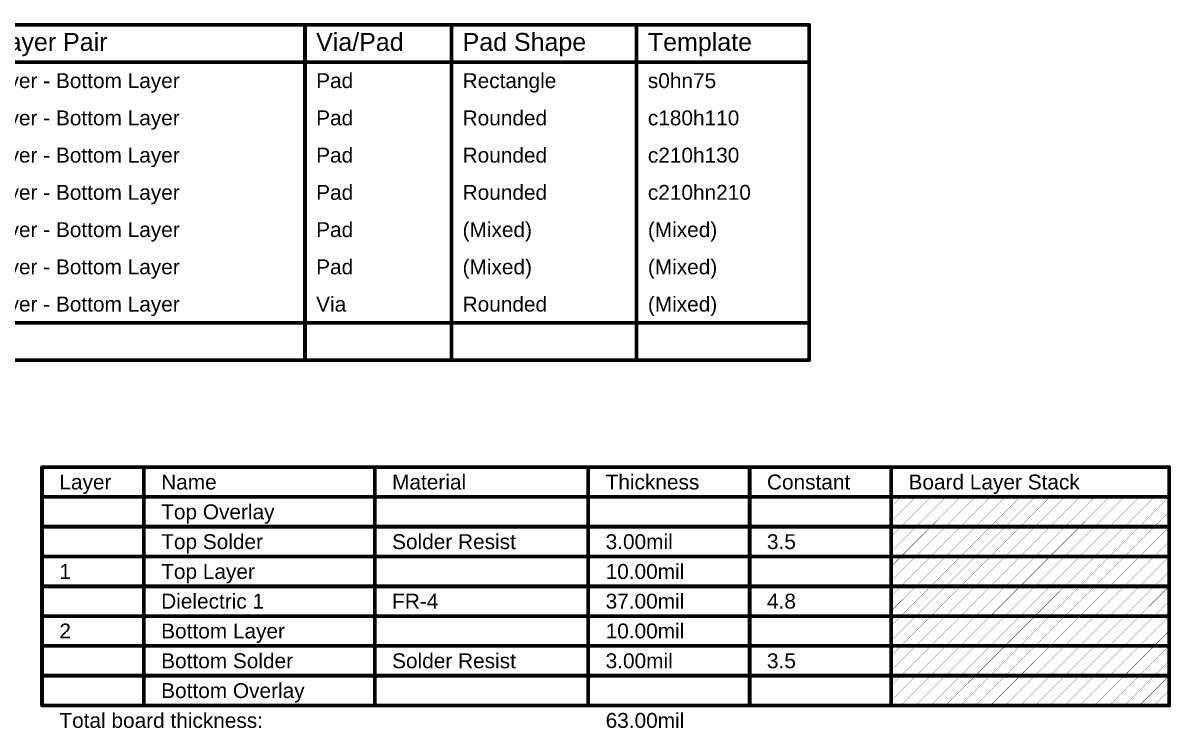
# Model space of a CAD drawing. Header units: inches. Extents: x -8 to 208, y -3 to 109.
# Drawn here: x 90.5 to 207.9, y 37 to 109.1 of the extents above; entities that cross this region are included whole.
import ezdxf

# ---------------------------------------------------------------- set-up
doc = ezdxf.new("R2010")
doc.units = ezdxf.units.IN
doc.layers.add('DrillDrawing', color=1, linetype='Continuous')
doc.layers.add('Mechanical3', color=76, linetype='Continuous')
doc.styles.add('Arial', font='', dxfattribs={"height": 0.2})
doc.styles.get('Arial').set_extended_font_data('Arial')

msp = doc.modelspace()

# ---------------------------------------------------------------- linework, layer by layer
at = {"layer": 'DrillDrawing', "const_width": 0.381}
for points in [[(-7.38, 108.95), (170.93, 108.95)], [(119.36, 74.66), (119.36, 108.95)], [(134.34, 74.66), (134.34, 108.95)], [(153.28, 74.66), (153.28, 108.95)], [(170.93, 74.66), (170.93, 108.95)], [(-7.38, 105.14), (170.93, 105.14)], [(-7.38, 78.47), (170.93, 78.47)], [(-7.38, 74.66), (170.93, 74.66)]]:
    msp.add_lwpolyline(points, dxfattribs=at)
at = {"layer": 'DrillDrawing', "const_width": 0.191}
for points in [[(119.26, 108.95, 1), (119.45, 108.95, 1)], [(134.24, 108.95, 1), (134.44, 108.95, 1)], [(153.19, 108.95, 1), (153.38, 108.95, 1)], [(170.84, 108.95, 1), (171.03, 108.95, 1)], [(170.84, 108.95, 1), (171.03, 108.95, 1)], [(170.84, 105.14, 1), (171.03, 105.14, 1)], [(170.84, 78.47, 1), (171.03, 78.47, 1)], [(119.26, 74.66, 1), (119.45, 74.66, 1)], [(134.24, 74.66, 1), (134.44, 74.66, 1)], [(153.19, 74.66, 1), (153.38, 74.66, 1)], [(170.84, 74.66, 1), (171.03, 74.66, 1)], [(170.84, 74.66, 1), (171.03, 74.66, 1)]]:
    msp.add_lwpolyline(points, format="xyb", close=True, dxfattribs=at)
at = {"layer": 'Mechanical3'}
for points, const_width in [([(92.46, 63.7), (207.75, 63.7)], 0.381), ([(92.46, 39.32), (92.46, 63.7)], 0.381), ([(102.88, 39.32), (102.88, 63.7)], 0.381), ([(126.49, 39.32), (126.49, 63.7)], 0.381), ([(148.33, 39.32), (148.33, 63.7)], 0.381), ([(164.84, 39.32), (164.84, 63.7)], 0.381), ([(179.31, 39.32), (179.31, 63.7)], 0.381), ([(207.75, 39.32), (207.75, 63.7)], 0.381), ([(92.46, 60.66), (207.75, 60.66)], 0.381), ([(179.31, 58.12), (181.84, 60.66)], 0.0254), ([(179.31, 59.65), (180.32, 60.66)], 0.0254), ([(180.32, 57.61), (183.37, 60.66)], 0.0254), ([(181.84, 57.61), (184.89, 60.66)], 0.0254), ([(183.37, 57.61), (186.41, 60.66)], 0.0254), ([(184.89, 57.61), (187.94, 60.66)], 0.0254), ([(186.41, 57.61), (189.46, 60.66)], 0.0254), ([(187.94, 57.61), (190.99, 60.66)], 0.0254), ([(189.46, 57.61), (192.51, 60.66)], 0.0254), ([(190.99, 57.61), (194.03, 60.66)], 0.0254), ([(192.51, 57.61), (195.56, 60.66)], 0.0254), ([(194.03, 57.61), (197.08, 60.66)], 0.0254), ([(195.56, 57.61), (198.61, 60.66)], 0.0254), ([(197.08, 57.61), (200.13, 60.66)], 0.0254), ([(198.61, 57.61), (201.65, 60.66)], 0.0254), ([(200.13, 57.61), (203.18, 60.66)], 0.0254), ([(201.65, 57.61), (204.7, 60.66)], 0.0254), ([(203.18, 57.61), (206.23, 60.66)], 0.0254), ([(204.7, 57.61), (207.75, 60.66)], 0.0254), ([(206.23, 57.61), (207.75, 59.13)], 0.0254), ([(92.46, 57.61), (102.88, 57.61)], 0.381), ([(102.88, 57.61), (126.49, 57.61)], 0.381), ([(126.49, 57.61), (148.33, 57.61)], 0.381), ([(148.33, 57.61), (164.84, 57.61)], 0.381), ([(164.84, 57.61), (179.31, 57.61)], 0.381), ([(179.31, 57.61), (207.75, 57.61)], 0.381), ([(179.31, 55.08), (181.84, 57.61)], 0.0254), ([(179.31, 56.6), (180.32, 57.61)], 0.0254), ([(180.32, 54.56), (183.37, 57.61)], 0.0254), ([(181.84, 54.56), (184.89, 57.61)], 0.0254), ([(183.37, 54.56), (186.41, 57.61)], 0.0254), ([(184.89, 54.56), (187.94, 57.61)], 0.0254), ([(186.41, 54.56), (189.46, 57.61)], 0.0254), ([(187.94, 54.56), (190.99, 57.61)], 0.0254), ([(189.46, 54.56), (192.51, 57.61)], 0.0254), ([(190.99, 54.56), (194.03, 57.61)], 0.0254), ([(192.51, 54.56), (195.56, 57.61)], 0.0254), ([(194.03, 54.56), (197.08, 57.61)], 0.0254), ([(195.56, 54.56), (198.61, 57.61)], 0.0254), ([(197.08, 54.56), (200.13, 57.61)], 0.0254), ([(198.61, 54.56), (201.65, 57.61)], 0.0254), ([(200.13, 54.56), (203.18, 57.61)], 0.0254), ([(201.65, 54.56), (204.7, 57.61)], 0.0254), ([(203.18, 54.56), (206.23, 57.61)], 0.0254), ([(204.7, 54.56), (207.75, 57.61)], 0.0254), ([(206.23, 54.56), (207.75, 56.08)], 0.0254), ([(92.46, 54.56), (102.88, 54.56)], 0.381), ([(102.88, 54.56), (126.49, 54.56)], 0.381), ([(126.49, 54.56), (148.33, 54.56)], 0.381), ([(148.33, 54.56), (164.84, 54.56)], 0.381), ([(164.84, 54.56), (179.31, 54.56)], 0.381), ([(179.31, 54.56), (207.75, 54.56)], 0.381), ([(179.31, 52.03), (181.84, 54.56)], 0.0254), ([(179.31, 53.55), (180.32, 54.56)], 0.0254), ([(180.32, 51.51), (183.37, 54.56)], 0.0254), ([(181.84, 51.51), (184.89, 54.56)], 0.0254), ([(183.37, 51.51), (186.41, 54.56)], 0.0254), ([(184.89, 51.51), (187.94, 54.56)], 0.0254), ([(186.41, 51.51), (189.46, 54.56)], 0.0254), ([(187.94, 51.51), (190.99, 54.56)], 0.0254), ([(189.46, 51.51), (192.51, 54.56)], 0.0254), ([(190.99, 51.51), (194.03, 54.56)], 0.0254), ([(192.51, 51.51), (195.56, 54.56)], 0.0254), ([(194.03, 51.51), (197.08, 54.56)], 0.0254), ([(195.56, 51.51), (198.61, 54.56)], 0.0254), ([(197.08, 51.51), (200.13, 54.56)], 0.0254), ([(198.61, 51.51), (201.65, 54.56)], 0.0254), ([(200.13, 51.51), (203.18, 54.56)], 0.0254), ([(201.65, 51.51), (204.7, 54.56)], 0.0254), ([(203.18, 51.51), (206.23, 54.56)], 0.0254), ([(204.7, 51.51), (207.75, 54.56)], 0.0254), ([(206.23, 51.51), (207.75, 53.04)], 0.0254), ([(92.46, 51.51), (102.88, 51.51)], 0.381), ([(102.88, 51.51), (126.49, 51.51)], 0.381), ([(126.49, 51.51), (148.33, 51.51)], 0.381), ([(148.33, 51.51), (164.84, 51.51)], 0.381), ([(164.84, 51.51), (179.31, 51.51)], 0.381), ([(179.31, 51.51), (207.75, 51.51)], 0.381), ([(179.31, 48.98), (181.84, 51.51)], 0.0254), ([(179.31, 50.5), (180.32, 51.51)], 0.0254), ([(180.32, 48.46), (183.37, 51.51)], 0.0254), ([(181.84, 48.46), (184.89, 51.51)], 0.0254), ([(183.37, 48.46), (186.41, 51.51)], 0.0254), ([(184.89, 48.46), (187.94, 51.51)], 0.0254), ([(186.41, 48.46), (189.46, 51.51)], 0.0254), ([(187.94, 48.46), (190.99, 51.51)], 0.0254), ([(189.46, 48.46), (192.51, 51.51)], 0.0254), ([(190.99, 48.46), (194.03, 51.51)], 0.0254), ([(192.51, 48.46), (195.56, 51.51)], 0.0254), ([(194.03, 48.46), (197.08, 51.51)], 0.0254), ([(195.56, 48.46), (198.61, 51.51)], 0.0254), ([(197.08, 48.46), (200.13, 51.51)], 0.0254), ([(198.61, 48.46), (201.65, 51.51)], 0.0254), ([(200.13, 48.46), (203.18, 51.51)], 0.0254), ([(201.65, 48.46), (204.7, 51.51)], 0.0254), ([(203.18, 48.46), (206.23, 51.51)], 0.0254), ([(204.7, 48.46), (207.75, 51.51)], 0.0254), ([(206.23, 48.46), (207.75, 49.99)], 0.0254), ([(92.46, 48.46), (102.88, 48.46)], 0.381), ([(102.88, 48.46), (126.49, 48.46)], 0.381), ([(126.49, 48.46), (148.33, 48.46)], 0.381), ([(148.33, 48.46), (164.84, 48.46)], 0.381), ([(164.84, 48.46), (179.31, 48.46)], 0.381), ([(179.31, 48.46), (207.75, 48.46)], 0.381), ([(179.31, 45.93), (181.84, 48.46)], 0.0254), ([(179.31, 47.46), (180.32, 48.46)], 0.0254), ([(180.32, 45.42), (183.37, 48.46)], 0.0254), ([(181.84, 45.42), (184.89, 48.46)], 0.0254), ([(183.37, 45.42), (186.41, 48.46)], 0.0254), ([(184.89, 45.42), (187.94, 48.46)], 0.0254), ([(186.41, 45.42), (189.46, 48.46)], 0.0254), ([(187.94, 45.42), (190.99, 48.46)], 0.0254), ([(189.46, 45.42), (192.51, 48.46)], 0.0254), ([(190.99, 45.42), (194.03, 48.46)], 0.0254), ([(192.51, 45.42), (195.56, 48.46)], 0.0254), ([(194.03, 45.42), (197.08, 48.46)], 0.0254), ([(195.56, 45.42), (198.61, 48.46)], 0.0254), ([(197.08, 45.42), (200.13, 48.46)], 0.0254), ([(198.61, 45.42), (201.65, 48.46)], 0.0254), ([(200.13, 45.42), (203.18, 48.46)], 0.0254), ([(201.65, 45.42), (204.7, 48.46)], 0.0254), ([(203.18, 45.42), (206.23, 48.46)], 0.0254), ([(204.7, 45.42), (207.75, 48.46)], 0.0254), ([(206.23, 45.42), (207.75, 46.94)], 0.0254), ([(92.46, 45.42), (102.88, 45.42)], 0.381), ([(102.88, 45.42), (126.49, 45.42)], 0.381), ([(126.49, 45.42), (148.33, 45.42)], 0.381), ([(148.33, 45.42), (164.84, 45.42)], 0.381), ([(164.84, 45.42), (179.31, 45.42)], 0.381), ([(179.31, 45.42), (207.75, 45.42)], 0.381), ([(179.31, 42.88), (181.84, 45.42)], 0.0254), ([(179.31, 44.41), (180.32, 45.42)], 0.0254), ([(180.32, 42.37), (183.37, 45.42)], 0.0254), ([(181.84, 42.37), (184.89, 45.42)], 0.0254), ([(183.37, 42.37), (186.41, 45.42)], 0.0254), ([(184.89, 42.37), (187.94, 45.42)], 0.0254), ([(186.41, 42.37), (189.46, 45.42)], 0.0254), ([(187.94, 42.37), (190.99, 45.42)], 0.0254), ([(189.46, 42.37), (192.51, 45.42)], 0.0254), ([(190.99, 42.37), (194.03, 45.42)], 0.0254), ([(192.51, 42.37), (195.56, 45.42)], 0.0254), ([(194.03, 42.37), (197.08, 45.42)], 0.0254), ([(195.56, 42.37), (198.61, 45.42)], 0.0254), ([(197.08, 42.37), (200.13, 45.42)], 0.0254), ([(198.61, 42.37), (201.65, 45.42)], 0.0254), ([(200.13, 42.37), (203.18, 45.42)], 0.0254), ([(201.65, 42.37), (204.7, 45.42)], 0.0254), ([(203.18, 42.37), (206.23, 45.42)], 0.0254), ([(204.7, 42.37), (207.75, 45.42)], 0.0254), ([(206.23, 42.37), (207.75, 43.89)], 0.0254), ([(92.46, 42.37), (102.88, 42.37)], 0.381), ([(102.88, 42.37), (126.49, 42.37)], 0.381), ([(126.49, 42.37), (148.33, 42.37)], 0.381), ([(148.33, 42.37), (164.84, 42.37)], 0.381), ([(164.84, 42.37), (179.31, 42.37)], 0.381), ([(179.31, 42.37), (207.75, 42.37)], 0.381), ([(179.31, 39.84), (181.84, 42.37)], 0.0254), ([(179.31, 41.36), (180.32, 42.37)], 0.0254), ([(180.32, 39.32), (183.37, 42.37)], 0.0254), ([(181.84, 39.32), (184.89, 42.37)], 0.0254), ([(183.37, 39.32), (186.41, 42.37)], 0.0254), ([(184.89, 39.32), (187.94, 42.37)], 0.0254), ([(186.41, 39.32), (189.46, 42.37)], 0.0254), ([(187.94, 39.32), (190.99, 42.37)], 0.0254), ([(189.46, 39.32), (192.51, 42.37)], 0.0254), ([(190.99, 39.32), (194.03, 42.37)], 0.0254), ([(192.51, 39.32), (195.56, 42.37)], 0.0254), ([(194.03, 39.32), (197.08, 42.37)], 0.0254), ([(195.56, 39.32), (198.61, 42.37)], 0.0254), ([(197.08, 39.32), (200.13, 42.37)], 0.0254), ([(198.61, 39.32), (201.65, 42.37)], 0.0254), ([(200.13, 39.32), (203.18, 42.37)], 0.0254), ([(201.65, 39.32), (204.7, 42.37)], 0.0254), ([(203.18, 39.32), (206.23, 42.37)], 0.0254), ([(204.7, 39.32), (207.75, 42.37)], 0.0254), ([(206.23, 39.32), (207.75, 40.84)], 0.0254), ([(92.46, 39.32), (102.88, 39.32)], 0.381), ([(102.88, 39.32), (126.49, 39.32)], 0.381), ([(126.49, 39.32), (148.33, 39.32)], 0.381), ([(148.33, 39.32), (164.84, 39.32)], 0.381), ([(164.84, 39.32), (179.31, 39.32)], 0.381), ([(179.31, 39.32), (207.75, 39.32)], 0.381)]:
    msp.add_lwpolyline(points, dxfattribs=dict(at, const_width=const_width))
for points, const_width in [([(92.37, 63.7, 1), (92.56, 63.7, 1)], 0.191), ([(92.37, 63.7, 1), (92.56, 63.7, 1)], 0.191), ([(102.78, 63.7, 1), (102.97, 63.7, 1)], 0.191), ([(126.4, 63.7, 1), (126.59, 63.7, 1)], 0.191), ([(148.23, 63.7, 1), (148.43, 63.7, 1)], 0.191), ([(164.74, 63.7, 1), (164.93, 63.7, 1)], 0.191), ([(179.22, 63.7, 1), (179.41, 63.7, 1)], 0.191), ([(207.66, 63.7, 1), (207.85, 63.7, 1)], 0.191), ([(207.66, 63.7, 1), (207.85, 63.7, 1)], 0.191), ([(92.37, 60.66, 1), (92.56, 60.66, 1)], 0.191), ([(180.31, 60.66, 1), (180.32, 60.66, 1)], 0.0127), ([(181.84, 60.66, 1), (181.85, 60.66, 1)], 0.0127), ([(183.36, 60.66, 1), (183.37, 60.66, 1)], 0.0127), ([(184.88, 60.66, 1), (184.9, 60.66, 1)], 0.0127), ([(186.41, 60.66, 1), (186.42, 60.66, 1)], 0.0127), ([(187.93, 60.66, 1), (187.94, 60.66, 1)], 0.0127), ([(189.46, 60.66, 1), (189.47, 60.66, 1)], 0.0127), ([(190.98, 60.66, 1), (190.99, 60.66, 1)], 0.0127), ([(192.5, 60.66, 1), (192.52, 60.66, 1)], 0.0127), ([(194.03, 60.66, 1), (194.04, 60.66, 1)], 0.0127), ([(195.55, 60.66, 1), (195.56, 60.66, 1)], 0.0127), ([(197.08, 60.66, 1), (197.09, 60.66, 1)], 0.0127), ([(198.6, 60.66, 1), (198.61, 60.66, 1)], 0.0127), ([(200.12, 60.66, 1), (200.14, 60.66, 1)], 0.0127), ([(201.65, 60.66, 1), (201.66, 60.66, 1)], 0.0127), ([(203.17, 60.66, 1), (203.18, 60.66, 1)], 0.0127), ([(204.7, 60.66, 1), (204.71, 60.66, 1)], 0.0127), ([(206.22, 60.66, 1), (206.23, 60.66, 1)], 0.0127), ([(207.66, 60.66, 1), (207.85, 60.66, 1)], 0.191), ([(207.74, 60.66, 1), (207.76, 60.66, 1)], 0.0127), ([(179.3, 59.65, 1), (179.32, 59.65, 1)], 0.0127), ([(207.74, 59.13, 1), (207.76, 59.13, 1)], 0.0127), ([(92.37, 57.61, 1), (92.56, 57.61, 1)], 0.191), ([(102.78, 57.61, 1), (102.97, 57.61, 1)], 0.191), ([(102.78, 57.61, 1), (102.97, 57.61, 1)], 0.191), ([(126.4, 57.61, 1), (126.59, 57.61, 1)], 0.191), ([(126.4, 57.61, 1), (126.59, 57.61, 1)], 0.191), ([(148.23, 57.61, 1), (148.43, 57.61, 1)], 0.191), ([(148.23, 57.61, 1), (148.43, 57.61, 1)], 0.191), ([(164.74, 57.61, 1), (164.93, 57.61, 1)], 0.191), ([(164.74, 57.61, 1), (164.93, 57.61, 1)], 0.191), ([(179.22, 57.61, 1), (179.41, 57.61, 1)], 0.191), ([(179.22, 57.61, 1), (179.41, 57.61, 1)], 0.191), ([(179.3, 58.12, 1), (179.32, 58.12, 1)], 0.0127), ([(180.31, 57.61, 1), (180.32, 57.61, 1)], 0.0127), ([(180.31, 57.61, 1), (180.32, 57.61, 1)], 0.0127), ([(181.84, 57.61, 1), (181.85, 57.61, 1)], 0.0127), ([(181.84, 57.61, 1), (181.85, 57.61, 1)], 0.0127), ([(183.36, 57.61, 1), (183.37, 57.61, 1)], 0.0127), ([(183.36, 57.61, 1), (183.37, 57.61, 1)], 0.0127), ([(184.88, 57.61, 1), (184.9, 57.61, 1)], 0.0127), ([(184.88, 57.61, 1), (184.9, 57.61, 1)], 0.0127), ([(186.41, 57.61, 1), (186.42, 57.61, 1)], 0.0127), ([(186.41, 57.61, 1), (186.42, 57.61, 1)], 0.0127), ([(187.93, 57.61, 1), (187.94, 57.61, 1)], 0.0127), ([(187.93, 57.61, 1), (187.94, 57.61, 1)], 0.0127), ([(189.46, 57.61, 1), (189.47, 57.61, 1)], 0.0127), ([(189.46, 57.61, 1), (189.47, 57.61, 1)], 0.0127), ([(190.98, 57.61, 1), (190.99, 57.61, 1)], 0.0127), ([(190.98, 57.61, 1), (190.99, 57.61, 1)], 0.0127), ([(192.5, 57.61, 1), (192.52, 57.61, 1)], 0.0127), ([(192.5, 57.61, 1), (192.52, 57.61, 1)], 0.0127), ([(194.03, 57.61, 1), (194.04, 57.61, 1)], 0.0127), ([(194.03, 57.61, 1), (194.04, 57.61, 1)], 0.0127), ([(195.55, 57.61, 1), (195.56, 57.61, 1)], 0.0127), ([(195.55, 57.61, 1), (195.56, 57.61, 1)], 0.0127), ([(197.08, 57.61, 1), (197.09, 57.61, 1)], 0.0127), ([(197.08, 57.61, 1), (197.09, 57.61, 1)], 0.0127), ([(198.6, 57.61, 1), (198.61, 57.61, 1)], 0.0127), ([(198.6, 57.61, 1), (198.61, 57.61, 1)], 0.0127), ([(200.12, 57.61, 1), (200.14, 57.61, 1)], 0.0127), ([(200.12, 57.61, 1), (200.14, 57.61, 1)], 0.0127), ([(201.65, 57.61, 1), (201.66, 57.61, 1)], 0.0127), ([(201.65, 57.61, 1), (201.66, 57.61, 1)], 0.0127), ([(203.17, 57.61, 1), (203.18, 57.61, 1)], 0.0127), ([(203.17, 57.61, 1), (203.18, 57.61, 1)], 0.0127), ([(204.7, 57.61, 1), (204.71, 57.61, 1)], 0.0127), ([(204.7, 57.61, 1), (204.71, 57.61, 1)], 0.0127), ([(206.22, 57.61, 1), (206.23, 57.61, 1)], 0.0127), ([(206.22, 57.61, 1), (206.23, 57.61, 1)], 0.0127), ([(207.66, 57.61, 1), (207.85, 57.61, 1)], 0.191), ([(207.74, 57.61, 1), (207.76, 57.61, 1)], 0.0127), ([(179.3, 56.6, 1), (179.32, 56.6, 1)], 0.0127), ([(207.74, 56.08, 1), (207.76, 56.08, 1)], 0.0127), ([(92.37, 54.56, 1), (92.56, 54.56, 1)], 0.191), ([(102.78, 54.56, 1), (102.97, 54.56, 1)], 0.191), ([(102.78, 54.56, 1), (102.97, 54.56, 1)], 0.191), ([(126.4, 54.56, 1), (126.59, 54.56, 1)], 0.191), ([(126.4, 54.56, 1), (126.59, 54.56, 1)], 0.191), ([(148.23, 54.56, 1), (148.43, 54.56, 1)], 0.191), ([(148.23, 54.56, 1), (148.43, 54.56, 1)], 0.191), ([(164.74, 54.56, 1), (164.93, 54.56, 1)], 0.191), ([(164.74, 54.56, 1), (164.93, 54.56, 1)], 0.191), ([(179.22, 54.56, 1), (179.41, 54.56, 1)], 0.191), ([(179.22, 54.56, 1), (179.41, 54.56, 1)], 0.191), ([(179.3, 55.08, 1), (179.32, 55.08, 1)], 0.0127), ([(180.31, 54.56, 1), (180.32, 54.56, 1)], 0.0127), ([(180.31, 54.56, 1), (180.32, 54.56, 1)], 0.0127), ([(181.84, 54.56, 1), (181.85, 54.56, 1)], 0.0127), ([(181.84, 54.56, 1), (181.85, 54.56, 1)], 0.0127), ([(183.36, 54.56, 1), (183.37, 54.56, 1)], 0.0127), ([(183.36, 54.56, 1), (183.37, 54.56, 1)], 0.0127), ([(184.88, 54.56, 1), (184.9, 54.56, 1)], 0.0127), ([(184.88, 54.56, 1), (184.9, 54.56, 1)], 0.0127), ([(186.41, 54.56, 1), (186.42, 54.56, 1)], 0.0127), ([(186.41, 54.56, 1), (186.42, 54.56, 1)], 0.0127), ([(187.93, 54.56, 1), (187.94, 54.56, 1)], 0.0127), ([(187.93, 54.56, 1), (187.94, 54.56, 1)], 0.0127), ([(189.46, 54.56, 1), (189.47, 54.56, 1)], 0.0127), ([(189.46, 54.56, 1), (189.47, 54.56, 1)], 0.0127), ([(190.98, 54.56, 1), (190.99, 54.56, 1)], 0.0127), ([(190.98, 54.56, 1), (190.99, 54.56, 1)], 0.0127), ([(192.5, 54.56, 1), (192.52, 54.56, 1)], 0.0127), ([(192.5, 54.56, 1), (192.52, 54.56, 1)], 0.0127), ([(194.03, 54.56, 1), (194.04, 54.56, 1)], 0.0127), ([(194.03, 54.56, 1), (194.04, 54.56, 1)], 0.0127), ([(195.55, 54.56, 1), (195.56, 54.56, 1)], 0.0127), ([(195.55, 54.56, 1), (195.56, 54.56, 1)], 0.0127), ([(197.08, 54.56, 1), (197.09, 54.56, 1)], 0.0127), ([(197.08, 54.56, 1), (197.09, 54.56, 1)], 0.0127), ([(198.6, 54.56, 1), (198.61, 54.56, 1)], 0.0127), ([(198.6, 54.56, 1), (198.61, 54.56, 1)], 0.0127), ([(200.12, 54.56, 1), (200.14, 54.56, 1)], 0.0127), ([(200.12, 54.56, 1), (200.14, 54.56, 1)], 0.0127), ([(201.65, 54.56, 1), (201.66, 54.56, 1)], 0.0127), ([(201.65, 54.56, 1), (201.66, 54.56, 1)], 0.0127), ([(203.17, 54.56, 1), (203.18, 54.56, 1)], 0.0127), ([(203.17, 54.56, 1), (203.18, 54.56, 1)], 0.0127), ([(204.7, 54.56, 1), (204.71, 54.56, 1)], 0.0127), ([(204.7, 54.56, 1), (204.71, 54.56, 1)], 0.0127), ([(206.22, 54.56, 1), (206.23, 54.56, 1)], 0.0127), ([(206.22, 54.56, 1), (206.23, 54.56, 1)], 0.0127), ([(207.66, 54.56, 1), (207.85, 54.56, 1)], 0.191), ([(207.74, 54.56, 1), (207.76, 54.56, 1)], 0.0127), ([(179.3, 53.55, 1), (179.32, 53.55, 1)], 0.0127), ([(207.74, 53.04, 1), (207.76, 53.04, 1)], 0.0127), ([(92.37, 51.51, 1), (92.56, 51.51, 1)], 0.191), ([(102.78, 51.51, 1), (102.97, 51.51, 1)], 0.191), ([(102.78, 51.51, 1), (102.97, 51.51, 1)], 0.191), ([(126.4, 51.51, 1), (126.59, 51.51, 1)], 0.191), ([(126.4, 51.51, 1), (126.59, 51.51, 1)], 0.191), ([(148.23, 51.51, 1), (148.43, 51.51, 1)], 0.191), ([(148.23, 51.51, 1), (148.43, 51.51, 1)], 0.191), ([(164.74, 51.51, 1), (164.93, 51.51, 1)], 0.191), ([(164.74, 51.51, 1), (164.93, 51.51, 1)], 0.191), ([(179.22, 51.51, 1), (179.41, 51.51, 1)], 0.191), ([(179.22, 51.51, 1), (179.41, 51.51, 1)], 0.191), ([(179.3, 52.03, 1), (179.32, 52.03, 1)], 0.0127), ([(207.66, 51.51, 1), (207.85, 51.51, 1)], 0.191), ([(179.3, 50.5, 1), (179.32, 50.5, 1)], 0.0127), ([(180.31, 51.51, 1), (180.32, 51.51, 1)], 0.0127), ([(180.31, 51.51, 1), (180.32, 51.51, 1)], 0.0127), ([(181.84, 51.51, 1), (181.85, 51.51, 1)], 0.0127), ([(181.84, 51.51, 1), (181.85, 51.51, 1)], 0.0127), ([(183.36, 51.51, 1), (183.37, 51.51, 1)], 0.0127), ([(183.36, 51.51, 1), (183.37, 51.51, 1)], 0.0127), ([(184.88, 51.51, 1), (184.9, 51.51, 1)], 0.0127), ([(184.88, 51.51, 1), (184.9, 51.51, 1)], 0.0127), ([(186.41, 51.51, 1), (186.42, 51.51, 1)], 0.0127), ([(186.41, 51.51, 1), (186.42, 51.51, 1)], 0.0127), ([(187.93, 51.51, 1), (187.94, 51.51, 1)], 0.0127), ([(187.93, 51.51, 1), (187.94, 51.51, 1)], 0.0127), ([(189.46, 51.51, 1), (189.47, 51.51, 1)], 0.0127), ([(189.46, 51.51, 1), (189.47, 51.51, 1)], 0.0127), ([(190.98, 51.51, 1), (190.99, 51.51, 1)], 0.0127), ([(190.98, 51.51, 1), (190.99, 51.51, 1)], 0.0127), ([(192.5, 51.51, 1), (192.52, 51.51, 1)], 0.0127), ([(192.5, 51.51, 1), (192.52, 51.51, 1)], 0.0127), ([(194.03, 51.51, 1), (194.04, 51.51, 1)], 0.0127), ([(194.03, 51.51, 1), (194.04, 51.51, 1)], 0.0127), ([(195.55, 51.51, 1), (195.56, 51.51, 1)], 0.0127), ([(195.55, 51.51, 1), (195.56, 51.51, 1)], 0.0127), ([(197.08, 51.51, 1), (197.09, 51.51, 1)], 0.0127), ([(197.08, 51.51, 1), (197.09, 51.51, 1)], 0.0127), ([(198.6, 51.51, 1), (198.61, 51.51, 1)], 0.0127), ([(198.6, 51.51, 1), (198.61, 51.51, 1)], 0.0127), ([(200.12, 51.51, 1), (200.14, 51.51, 1)], 0.0127), ([(200.12, 51.51, 1), (200.14, 51.51, 1)], 0.0127), ([(201.65, 51.51, 1), (201.66, 51.51, 1)], 0.0127), ([(201.65, 51.51, 1), (201.66, 51.51, 1)], 0.0127), ([(203.17, 51.51, 1), (203.18, 51.51, 1)], 0.0127), ([(203.17, 51.51, 1), (203.18, 51.51, 1)], 0.0127), ([(204.7, 51.51, 1), (204.71, 51.51, 1)], 0.0127), ([(204.7, 51.51, 1), (204.71, 51.51, 1)], 0.0127), ([(206.22, 51.51, 1), (206.23, 51.51, 1)], 0.0127), ([(206.22, 51.51, 1), (206.23, 51.51, 1)], 0.0127), ([(207.74, 51.51, 1), (207.76, 51.51, 1)], 0.0127), ([(207.74, 49.99, 1), (207.76, 49.99, 1)], 0.0127), ([(92.37, 48.46, 1), (92.56, 48.46, 1)], 0.191), ([(102.78, 48.46, 1), (102.97, 48.46, 1)], 0.191), ([(102.78, 48.46, 1), (102.97, 48.46, 1)], 0.191), ([(126.4, 48.46, 1), (126.59, 48.46, 1)], 0.191), ([(126.4, 48.46, 1), (126.59, 48.46, 1)], 0.191), ([(148.23, 48.46, 1), (148.43, 48.46, 1)], 0.191), ([(148.23, 48.46, 1), (148.43, 48.46, 1)], 0.191), ([(164.74, 48.46, 1), (164.93, 48.46, 1)], 0.191), ([(164.74, 48.46, 1), (164.93, 48.46, 1)], 0.191), ([(179.22, 48.46, 1), (179.41, 48.46, 1)], 0.191), ([(179.22, 48.46, 1), (179.41, 48.46, 1)], 0.191), ([(179.3, 48.98, 1), (179.32, 48.98, 1)], 0.0127), ([(180.31, 48.46, 1), (180.32, 48.46, 1)], 0.0127), ([(180.31, 48.46, 1), (180.32, 48.46, 1)], 0.0127), ([(181.84, 48.46, 1), (181.85, 48.46, 1)], 0.0127), ([(181.84, 48.46, 1), (181.85, 48.46, 1)], 0.0127), ([(183.36, 48.46, 1), (183.37, 48.46, 1)], 0.0127), ([(183.36, 48.46, 1), (183.37, 48.46, 1)], 0.0127), ([(184.88, 48.46, 1), (184.9, 48.46, 1)], 0.0127), ([(184.88, 48.46, 1), (184.9, 48.46, 1)], 0.0127), ([(186.41, 48.46, 1), (186.42, 48.46, 1)], 0.0127), ([(186.41, 48.46, 1), (186.42, 48.46, 1)], 0.0127), ([(187.93, 48.46, 1), (187.94, 48.46, 1)], 0.0127), ([(187.93, 48.46, 1), (187.94, 48.46, 1)], 0.0127), ([(189.46, 48.46, 1), (189.47, 48.46, 1)], 0.0127), ([(189.46, 48.46, 1), (189.47, 48.46, 1)], 0.0127), ([(190.98, 48.46, 1), (190.99, 48.46, 1)], 0.0127), ([(190.98, 48.46, 1), (190.99, 48.46, 1)], 0.0127), ([(192.5, 48.46, 1), (192.52, 48.46, 1)], 0.0127), ([(192.5, 48.46, 1), (192.52, 48.46, 1)], 0.0127), ([(194.03, 48.46, 1), (194.04, 48.46, 1)], 0.0127), ([(194.03, 48.46, 1), (194.04, 48.46, 1)], 0.0127), ([(195.55, 48.46, 1), (195.56, 48.46, 1)], 0.0127), ([(195.55, 48.46, 1), (195.56, 48.46, 1)], 0.0127), ([(197.08, 48.46, 1), (197.09, 48.46, 1)], 0.0127), ([(197.08, 48.46, 1), (197.09, 48.46, 1)], 0.0127), ([(198.6, 48.46, 1), (198.61, 48.46, 1)], 0.0127), ([(198.6, 48.46, 1), (198.61, 48.46, 1)], 0.0127), ([(200.12, 48.46, 1), (200.14, 48.46, 1)], 0.0127), ([(200.12, 48.46, 1), (200.14, 48.46, 1)], 0.0127), ([(201.65, 48.46, 1), (201.66, 48.46, 1)], 0.0127), ([(201.65, 48.46, 1), (201.66, 48.46, 1)], 0.0127), ([(203.17, 48.46, 1), (203.18, 48.46, 1)], 0.0127), ([(203.17, 48.46, 1), (203.18, 48.46, 1)], 0.0127), ([(204.7, 48.46, 1), (204.71, 48.46, 1)], 0.0127), ([(204.7, 48.46, 1), (204.71, 48.46, 1)], 0.0127), ([(206.22, 48.46, 1), (206.23, 48.46, 1)], 0.0127), ([(206.22, 48.46, 1), (206.23, 48.46, 1)], 0.0127), ([(207.66, 48.46, 1), (207.85, 48.46, 1)], 0.191), ([(207.74, 48.46, 1), (207.76, 48.46, 1)], 0.0127), ([(179.3, 47.46, 1), (179.32, 47.46, 1)], 0.0127), ([(179.3, 45.93, 1), (179.32, 45.93, 1)], 0.0127), ([(207.74, 46.94, 1), (207.76, 46.94, 1)], 0.0127), ([(92.37, 45.42, 1), (92.56, 45.42, 1)], 0.191), ([(102.78, 45.42, 1), (102.97, 45.42, 1)], 0.191), ([(102.78, 45.42, 1), (102.97, 45.42, 1)], 0.191), ([(126.4, 45.42, 1), (126.59, 45.42, 1)], 0.191), ([(126.4, 45.42, 1), (126.59, 45.42, 1)], 0.191), ([(148.23, 45.42, 1), (148.43, 45.42, 1)], 0.191), ([(148.23, 45.42, 1), (148.43, 45.42, 1)], 0.191), ([(164.74, 45.42, 1), (164.93, 45.42, 1)], 0.191), ([(164.74, 45.42, 1), (164.93, 45.42, 1)], 0.191), ([(179.22, 45.42, 1), (179.41, 45.42, 1)], 0.191), ([(179.22, 45.42, 1), (179.41, 45.42, 1)], 0.191), ([(180.31, 45.42, 1), (180.32, 45.42, 1)], 0.0127), ([(180.31, 45.42, 1), (180.32, 45.42, 1)], 0.0127), ([(181.84, 45.42, 1), (181.85, 45.42, 1)], 0.0127), ([(181.84, 45.42, 1), (181.85, 45.42, 1)], 0.0127), ([(183.36, 45.42, 1), (183.37, 45.42, 1)], 0.0127), ([(183.36, 45.42, 1), (183.37, 45.42, 1)], 0.0127), ([(184.88, 45.42, 1), (184.9, 45.42, 1)], 0.0127), ([(184.88, 45.42, 1), (184.9, 45.42, 1)], 0.0127), ([(186.41, 45.42, 1), (186.42, 45.42, 1)], 0.0127), ([(186.41, 45.42, 1), (186.42, 45.42, 1)], 0.0127), ([(187.93, 45.42, 1), (187.94, 45.42, 1)], 0.0127), ([(187.93, 45.42, 1), (187.94, 45.42, 1)], 0.0127), ([(189.46, 45.42, 1), (189.47, 45.42, 1)], 0.0127), ([(189.46, 45.42, 1), (189.47, 45.42, 1)], 0.0127), ([(190.98, 45.42, 1), (190.99, 45.42, 1)], 0.0127), ([(190.98, 45.42, 1), (190.99, 45.42, 1)], 0.0127), ([(192.5, 45.42, 1), (192.52, 45.42, 1)], 0.0127), ([(192.5, 45.42, 1), (192.52, 45.42, 1)], 0.0127), ([(194.03, 45.42, 1), (194.04, 45.42, 1)], 0.0127), ([(194.03, 45.42, 1), (194.04, 45.42, 1)], 0.0127), ([(195.55, 45.42, 1), (195.56, 45.42, 1)], 0.0127), ([(195.55, 45.42, 1), (195.56, 45.42, 1)], 0.0127), ([(197.08, 45.42, 1), (197.09, 45.42, 1)], 0.0127), ([(197.08, 45.42, 1), (197.09, 45.42, 1)], 0.0127), ([(198.6, 45.42, 1), (198.61, 45.42, 1)], 0.0127), ([(198.6, 45.42, 1), (198.61, 45.42, 1)], 0.0127), ([(200.12, 45.42, 1), (200.14, 45.42, 1)], 0.0127), ([(200.12, 45.42, 1), (200.14, 45.42, 1)], 0.0127), ([(201.65, 45.42, 1), (201.66, 45.42, 1)], 0.0127), ([(201.65, 45.42, 1), (201.66, 45.42, 1)], 0.0127), ([(203.17, 45.42, 1), (203.18, 45.42, 1)], 0.0127), ([(203.17, 45.42, 1), (203.18, 45.42, 1)], 0.0127), ([(204.7, 45.42, 1), (204.71, 45.42, 1)], 0.0127), ([(204.7, 45.42, 1), (204.71, 45.42, 1)], 0.0127), ([(206.22, 45.42, 1), (206.23, 45.42, 1)], 0.0127), ([(206.22, 45.42, 1), (206.23, 45.42, 1)], 0.0127), ([(207.66, 45.42, 1), (207.85, 45.42, 1)], 0.191), ([(207.74, 45.42, 1), (207.76, 45.42, 1)], 0.0127), ([(179.3, 44.41, 1), (179.32, 44.41, 1)], 0.0127), ([(207.74, 43.89, 1), (207.76, 43.89, 1)], 0.0127), ([(92.37, 42.37, 1), (92.56, 42.37, 1)], 0.191), ([(102.78, 42.37, 1), (102.97, 42.37, 1)], 0.191), ([(102.78, 42.37, 1), (102.97, 42.37, 1)], 0.191), ([(126.4, 42.37, 1), (126.59, 42.37, 1)], 0.191), ([(126.4, 42.37, 1), (126.59, 42.37, 1)], 0.191), ([(148.23, 42.37, 1), (148.43, 42.37, 1)], 0.191), ([(148.23, 42.37, 1), (148.43, 42.37, 1)], 0.191), ([(164.74, 42.37, 1), (164.93, 42.37, 1)], 0.191), ([(164.74, 42.37, 1), (164.93, 42.37, 1)], 0.191), ([(179.22, 42.37, 1), (179.41, 42.37, 1)], 0.191), ([(179.22, 42.37, 1), (179.41, 42.37, 1)], 0.191), ([(179.3, 42.88, 1), (179.32, 42.88, 1)], 0.0127), ([(180.31, 42.37, 1), (180.32, 42.37, 1)], 0.0127), ([(180.31, 42.37, 1), (180.32, 42.37, 1)], 0.0127), ([(181.84, 42.37, 1), (181.85, 42.37, 1)], 0.0127), ([(181.84, 42.37, 1), (181.85, 42.37, 1)], 0.0127), ([(183.36, 42.37, 1), (183.37, 42.37, 1)], 0.0127), ([(183.36, 42.37, 1), (183.37, 42.37, 1)], 0.0127), ([(184.88, 42.37, 1), (184.9, 42.37, 1)], 0.0127), ([(184.88, 42.37, 1), (184.9, 42.37, 1)], 0.0127), ([(186.41, 42.37, 1), (186.42, 42.37, 1)], 0.0127), ([(186.41, 42.37, 1), (186.42, 42.37, 1)], 0.0127), ([(187.93, 42.37, 1), (187.94, 42.37, 1)], 0.0127), ([(187.93, 42.37, 1), (187.94, 42.37, 1)], 0.0127), ([(189.46, 42.37, 1), (189.47, 42.37, 1)], 0.0127), ([(189.46, 42.37, 1), (189.47, 42.37, 1)], 0.0127), ([(190.98, 42.37, 1), (190.99, 42.37, 1)], 0.0127), ([(190.98, 42.37, 1), (190.99, 42.37, 1)], 0.0127), ([(192.5, 42.37, 1), (192.52, 42.37, 1)], 0.0127), ([(192.5, 42.37, 1), (192.52, 42.37, 1)], 0.0127), ([(194.03, 42.37, 1), (194.04, 42.37, 1)], 0.0127), ([(194.03, 42.37, 1), (194.04, 42.37, 1)], 0.0127), ([(195.55, 42.37, 1), (195.56, 42.37, 1)], 0.0127), ([(195.55, 42.37, 1), (195.56, 42.37, 1)], 0.0127), ([(197.08, 42.37, 1), (197.09, 42.37, 1)], 0.0127), ([(197.08, 42.37, 1), (197.09, 42.37, 1)], 0.0127), ([(198.6, 42.37, 1), (198.61, 42.37, 1)], 0.0127), ([(198.6, 42.37, 1), (198.61, 42.37, 1)], 0.0127), ([(200.12, 42.37, 1), (200.14, 42.37, 1)], 0.0127), ([(200.12, 42.37, 1), (200.14, 42.37, 1)], 0.0127), ([(201.65, 42.37, 1), (201.66, 42.37, 1)], 0.0127), ([(201.65, 42.37, 1), (201.66, 42.37, 1)], 0.0127), ([(203.17, 42.37, 1), (203.18, 42.37, 1)], 0.0127), ([(203.17, 42.37, 1), (203.18, 42.37, 1)], 0.0127), ([(204.7, 42.37, 1), (204.71, 42.37, 1)], 0.0127), ([(204.7, 42.37, 1), (204.71, 42.37, 1)], 0.0127), ([(206.22, 42.37, 1), (206.23, 42.37, 1)], 0.0127), ([(206.22, 42.37, 1), (206.23, 42.37, 1)], 0.0127), ([(207.66, 42.37, 1), (207.85, 42.37, 1)], 0.191), ([(207.74, 42.37, 1), (207.76, 42.37, 1)], 0.0127), ([(179.3, 41.36, 1), (179.32, 41.36, 1)], 0.0127), ([(207.74, 40.84, 1), (207.76, 40.84, 1)], 0.0127), ([(92.37, 39.32, 1), (92.56, 39.32, 1)], 0.191), ([(92.37, 39.32, 1), (92.56, 39.32, 1)], 0.191), ([(102.78, 39.32, 1), (102.97, 39.32, 1)], 0.191), ([(102.78, 39.32, 1), (102.97, 39.32, 1)], 0.191), ([(102.78, 39.32, 1), (102.97, 39.32, 1)], 0.191), ([(126.4, 39.32, 1), (126.59, 39.32, 1)], 0.191), ([(126.4, 39.32, 1), (126.59, 39.32, 1)], 0.191), ([(126.4, 39.32, 1), (126.59, 39.32, 1)], 0.191), ([(148.23, 39.32, 1), (148.43, 39.32, 1)], 0.191), ([(148.23, 39.32, 1), (148.43, 39.32, 1)], 0.191), ([(148.23, 39.32, 1), (148.43, 39.32, 1)], 0.191), ([(164.74, 39.32, 1), (164.93, 39.32, 1)], 0.191), ([(164.74, 39.32, 1), (164.93, 39.32, 1)], 0.191), ([(164.74, 39.32, 1), (164.93, 39.32, 1)], 0.191), ([(179.22, 39.32, 1), (179.41, 39.32, 1)], 0.191), ([(179.22, 39.32, 1), (179.41, 39.32, 1)], 0.191), ([(179.22, 39.32, 1), (179.41, 39.32, 1)], 0.191), ([(179.3, 39.84, 1), (179.32, 39.84, 1)], 0.0127), ([(180.31, 39.32, 1), (180.32, 39.32, 1)], 0.0127), ([(181.84, 39.32, 1), (181.85, 39.32, 1)], 0.0127), ([(183.36, 39.32, 1), (183.37, 39.32, 1)], 0.0127), ([(184.88, 39.32, 1), (184.9, 39.32, 1)], 0.0127), ([(186.41, 39.32, 1), (186.42, 39.32, 1)], 0.0127), ([(187.93, 39.32, 1), (187.94, 39.32, 1)], 0.0127), ([(189.46, 39.32, 1), (189.47, 39.32, 1)], 0.0127), ([(190.98, 39.32, 1), (190.99, 39.32, 1)], 0.0127), ([(192.5, 39.32, 1), (192.52, 39.32, 1)], 0.0127), ([(194.03, 39.32, 1), (194.04, 39.32, 1)], 0.0127), ([(195.55, 39.32, 1), (195.56, 39.32, 1)], 0.0127), ([(197.08, 39.32, 1), (197.09, 39.32, 1)], 0.0127), ([(198.6, 39.32, 1), (198.61, 39.32, 1)], 0.0127), ([(200.12, 39.32, 1), (200.14, 39.32, 1)], 0.0127), ([(201.65, 39.32, 1), (201.66, 39.32, 1)], 0.0127), ([(203.17, 39.32, 1), (203.18, 39.32, 1)], 0.0127), ([(204.7, 39.32, 1), (204.71, 39.32, 1)], 0.0127), ([(206.22, 39.32, 1), (206.23, 39.32, 1)], 0.0127), ([(207.66, 39.32, 1), (207.85, 39.32, 1)], 0.191), ([(207.66, 39.32, 1), (207.85, 39.32, 1)], 0.191)]:
    msp.add_lwpolyline(points, format="xyb", close=True, dxfattribs=dict(at, const_width=const_width))

# ---------------------------------------------------------------- texts
at = {"layer": 'DrillDrawing', "style": 'Arial'}
for s, height, p in [('Drill Layer Pair', 1.8288, (82.41, 106.29)), ('Via/Pad', 1.829, (120.5, 106.29)), ('Pad Shape', 1.829, (135.48, 106.29)), ('Template', 1.829, (154.43, 106.29)), ('Top Layer - Bottom Layer', 1.524, (82.41, 102.48)), ('Pad', 1.524, (120.5, 102.48)), ('Rectangle', 1.524, (135.48, 102.48)), ('s0hn75', 1.524, (154.43, 102.48)), ('Top Layer - Bottom Layer', 1.524, (82.41, 98.67)), ('Pad', 1.524, (120.5, 98.67)), ('Rounded', 1.524, (135.48, 98.67)), ('c180h110', 1.524, (154.43, 98.67)), ('Top Layer - Bottom Layer', 1.524, (82.41, 94.86)), ('Pad', 1.524, (120.5, 94.86)), ('Rounded', 1.524, (135.48, 94.86)), ('c210h130', 1.524, (154.43, 94.86)), ('Top Layer - Bottom Layer', 1.524, (82.41, 91.05)), ('Pad', 1.524, (120.5, 91.05)), ('Rounded', 1.524, (135.48, 91.05)), ('c210hn210', 1.524, (154.43, 91.05)), ('Top Layer - Bottom Layer', 1.524, (82.41, 87.24)), ('Pad', 1.524, (120.5, 87.24)), ('(Mixed)', 1.524, (135.48, 87.24)), ('(Mixed)', 1.524, (154.43, 87.24)), ('Top Layer - Bottom Layer', 1.524, (82.41, 83.43)), ('Pad', 1.524, (120.5, 83.43)), ('(Mixed)', 1.524, (135.48, 83.43)), ('(Mixed)', 1.524, (154.43, 83.43)), ('Top Layer - Bottom Layer', 1.524, (82.41, 79.62)), ('Via', 1.524, (120.5, 79.62)), ('Rounded', 1.524, (135.48, 79.62)), ('(Mixed)', 1.524, (154.43, 79.62))]:
    msp.add_text(s, height=height, dxfattribs=at).set_placement(p)
at = {"layer": 'Mechanical3', "style": 'Arial'}
for s, height, p in [('Layer', 1.524, (94.24, 61.42)), ('Name', 1.524, (104.65, 61.42)), ('Material', 1.524, (128.27, 61.42)), ('Thickness', 1.524, (150.11, 61.42)), ('Constant', 1.524, (166.61, 61.42)), ('Board Layer Stack', 1.524, (181.09, 61.42)), ('Top Overlay', 1.524, (104.65, 58.37)), ('Top Solder', 1.524, (104.65, 55.32)), ('Solder Resist', 1.524, (128.27, 55.32)), ('3.00mil', 1.524, (150.11, 55.32)), ('3.5', 1.524, (166.61, 55.32)), ('1', 1.52, (94.24, 52.27)), ('Top Layer', 1.524, (104.65, 52.27)), ('10.00mil', 1.524, (150.11, 52.27)), ('Dielectric 1', 1.524, (104.65, 49.23)), ('FR-4', 1.524, (128.27, 49.23)), ('37.00mil', 1.524, (150.11, 49.23)), ('4.8', 1.524, (166.61, 49.23)), ('2', 1.52, (94.24, 46.18)), ('Bottom Layer', 1.524, (104.65, 46.18)), ('10.00mil', 1.524, (150.11, 46.18)), ('Bottom Solder', 1.524, (104.65, 43.13)), ('Solder Resist', 1.524, (128.27, 43.13)), ('3.00mil', 1.524, (150.11, 43.13)), ('3.5', 1.524, (166.61, 43.13)), ('Bottom Overlay', 1.524, (104.65, 40.08)), ('Total board thickness:', 1.524, (94.24, 37.03)), ('63.00mil', 1.524, (150.11, 37.03))]:
    msp.add_text(s, height=height, dxfattribs=at).set_placement(p)

doc.saveas('drawing.dxf')
